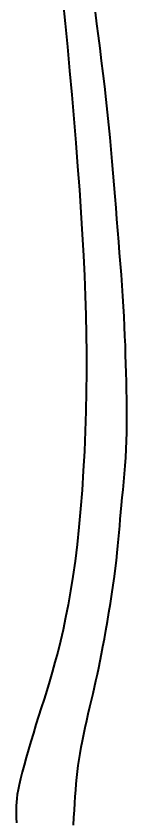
# Model space of a CAD drawing. Header units: metres. Extents: x 561401 to 594056, y 8460144 to 8508504.
# Drawn here: x 572623.5 to 572633.9, y 8471097.1 to 8471173 of the extents above; entities that cross this region are included whole.
import ezdxf

# ---------------------------------------------------------------- set-up
doc = ezdxf.new("R2010")
doc.units = ezdxf.units.M
doc.layers.add('1.1. VIA EXISTENTE', color=252, linetype='Continuous')

msp = doc.modelspace()

# ---------------------------------------------------------------- linework, layer by layer
at = {"layer": '1.1. VIA EXISTENTE', "color": 253, "linetype": 'Continuous', "lineweight": 40, "ltscale": 0.2, "true_color": 0x84a4a6}
for points in [[(572627.856, 8471174.467), (572628.072, 8471172.31), (572628.287, 8471170.107), (572628.497, 8471167.867), (572628.701, 8471165.605), (572628.896, 8471163.336), (572629.082, 8471161.076), (572629.256, 8471158.839), (572629.418, 8471156.641), (572629.564, 8471154.497), (572629.695, 8471152.423), (572629.808, 8471150.429), (572629.902, 8471148.504), (572629.979, 8471146.635), (572630.036, 8471144.805), (572630.075, 8471143), (572630.094, 8471141.205), (572630.094, 8471139.404), (572630.073, 8471137.583), (572630.032, 8471135.731), (572629.972, 8471133.86), (572629.892, 8471131.987), (572629.792, 8471130.127), (572629.674, 8471128.298), (572629.537, 8471126.515), (572629.383, 8471124.795), (572629.21, 8471123.155), (572629.021, 8471121.607), (572628.816, 8471120.15), (572628.597, 8471118.778), (572628.368, 8471117.487), (572628.128, 8471116.271), (572627.882, 8471115.125), (572627.629, 8471114.043), (572627.374, 8471113.021), (572627.116, 8471112.052), (572626.857, 8471111.131), (572626.599, 8471110.249), (572626.34, 8471109.399), (572626.084, 8471108.574), (572625.829, 8471107.766), (572625.577, 8471106.969), (572625.328, 8471106.174), (572625.084, 8471105.377), (572624.847, 8471104.586), (572624.621, 8471103.81), (572624.408, 8471103.058), (572624.211, 8471102.342), (572624.033, 8471101.67), (572623.877, 8471101.052), (572623.747, 8471100.499), (572623.644, 8471100.016), (572623.566, 8471099.591), (572623.51, 8471099.209), (572623.474, 8471098.852), (572623.455, 8471098.506), (572623.45, 8471098.154), (572623.456, 8471097.78), (572623.469, 8471097.368), (572623.488, 8471096.906)], [(572628.878, 8471096.697), (572628.91, 8471097.409), (572628.947, 8471098.094), (572628.988, 8471098.754), (572629.033, 8471099.389), (572629.079, 8471100), (572629.129, 8471100.592), (572629.184, 8471101.17), (572629.245, 8471101.739), (572629.314, 8471102.306), (572629.393, 8471102.876), (572629.484, 8471103.453), (572629.587, 8471104.045), (572629.703, 8471104.654), (572629.832, 8471105.278), (572629.97, 8471105.912), (572630.114, 8471106.554), (572630.263, 8471107.197), (572630.414, 8471107.838), (572630.563, 8471108.473), (572630.709, 8471109.097), (572630.849, 8471109.709), (572630.984, 8471110.314), (572631.117, 8471110.921), (572631.247, 8471111.538), (572631.377, 8471112.173), (572631.508, 8471112.835), (572631.641, 8471113.533), (572631.778, 8471114.274), (572631.92, 8471115.063), (572632.064, 8471115.89), (572632.208, 8471116.744), (572632.349, 8471117.61), (572632.485, 8471118.475), (572632.613, 8471119.326), (572632.73, 8471120.151), (572632.833, 8471120.936), (572632.922, 8471121.671), (572632.997, 8471122.364), (572633.062, 8471123.025), (572633.12, 8471123.663), (572633.173, 8471124.29), (572633.225, 8471124.915), (572633.278, 8471125.549), (572633.336, 8471126.202), (572633.401, 8471126.882), (572633.47, 8471127.589), (572633.541, 8471128.317), (572633.612, 8471129.064), (572633.681, 8471129.825), (572633.744, 8471130.598), (572633.799, 8471131.378), (572633.843, 8471132.162), (572633.875, 8471132.946), (572633.895, 8471133.732), (572633.906, 8471134.52), (572633.907, 8471135.312), (572633.902, 8471136.11), (572633.891, 8471136.913), (572633.875, 8471137.724), (572633.857, 8471138.544), (572633.837, 8471139.375), (572633.815, 8471140.217), (572633.79, 8471141.073), (572633.761, 8471141.944), (572633.727, 8471142.833), (572633.687, 8471143.741), (572633.641, 8471144.669), (572633.588, 8471145.62), (572633.526, 8471146.595), (572633.458, 8471147.591), (572633.383, 8471148.606), (572633.304, 8471149.637), (572633.222, 8471150.681), (572633.137, 8471151.736), (572633.051, 8471152.798), (572632.965, 8471153.866), (572632.88, 8471154.936), (572632.795, 8471156.012), (572632.708, 8471157.096), (572632.619, 8471158.192), (572632.525, 8471159.301), (572632.426, 8471160.429), (572632.321, 8471161.577), (572632.206, 8471162.748), (572632.083, 8471163.944), (572631.952, 8471165.158), (572631.814, 8471166.38), (572631.671, 8471167.602), (572631.524, 8471168.814), (572631.375, 8471170.008), (572631.225, 8471171.173), (572631.076, 8471172.302), (572630.929, 8471173.387)]]:
    msp.add_lwpolyline(points, dxfattribs=at)

doc.saveas('drawing.dxf')
